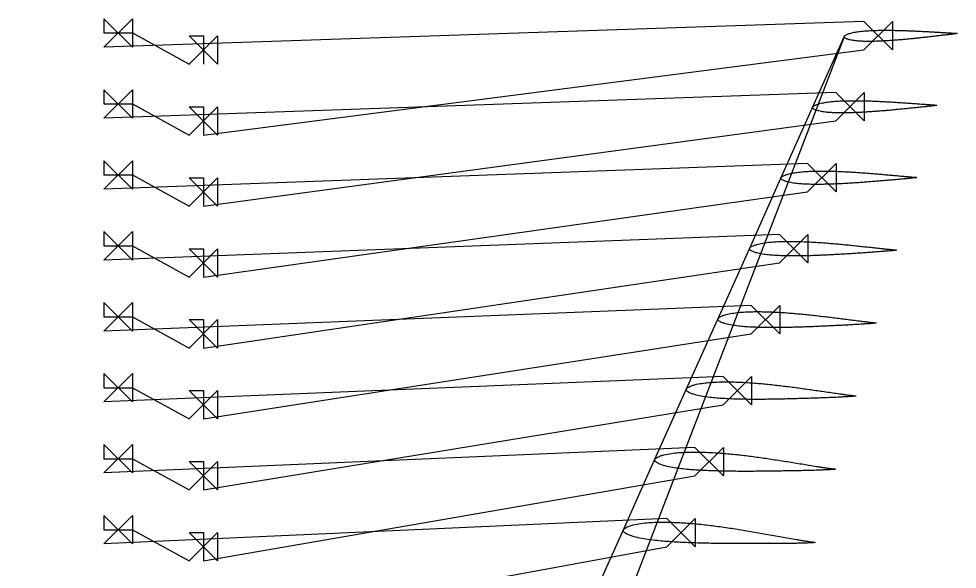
# Model space of a CAD drawing. Header units: inches. Extents: x -97 to 651, y -39 to 1512.
# Drawn here: x -10 to 651, y 1124 to 1512 of the extents above; entities that cross this region are included whole.
import ezdxf

# ---------------------------------------------------------------- set-up
doc = ezdxf.new("R2010")
doc.units = ezdxf.units.IN
doc.header["$MEASUREMENT"] = 0

msp = doc.modelspace()

# ---------------------------------------------------------------- linework, layer by layer
for points in [[(120, 1080), (446.234393, 1140), (466.234393, 1160), (466.234393, 1140), (446.234393, 1160), (50, 1142), (70, 1162), (70, 1142), (50, 1162), (50, 1152), (70, 1152), (110, 1130), (130, 1150), (130, 1130), (110, 1150), (120, 1150), (120, 1130), (466.070671, 1190), (486.070671, 1210), (486.070671, 1190), (466.070671, 1210), (50, 1192), (70, 1212), (70, 1192), (50, 1212), (50, 1202), (70, 1202), (110, 1180), (130, 1200), (130, 1180), (110, 1200), (120, 1200), (120, 1180), (485.906949, 1240), (505.906949, 1260), (505.906949, 1240), (485.906949, 1260), (50, 1242), (70, 1262), (70, 1242), (50, 1262), (50, 1252), (70, 1252), (110, 1230), (130, 1250), (130, 1230), (110, 1250), (120, 1250), (120, 1230), (505.743227, 1290), (525.743227, 1310), (525.743227, 1290), (505.743227, 1310), (50, 1292), (70, 1312), (70, 1292), (50, 1312), (50, 1302), (70, 1302), (110, 1280), (130, 1300), (130, 1280), (110, 1300), (120, 1300), (120, 1280), (525.579505, 1340), (545.579505, 1360), (545.579505, 1340), (525.579505, 1360), (50, 1342), (70, 1362), (70, 1342), (50, 1362), (50, 1352), (70, 1352), (110, 1330), (130, 1350), (130, 1330), (110, 1350), (120, 1350), (120, 1330), (545.415783, 1390), (565.415783, 1410), (565.415783, 1390), (545.415783, 1410), (50, 1392), (70, 1412), (70, 1392), (50, 1412), (50, 1402), (70, 1402), (110, 1380), (130, 1400), (130, 1380), (110, 1400), (120, 1400), (120, 1380), (565.252061, 1440), (585.252061, 1460), (585.252061, 1440), (565.252061, 1460), (50, 1442), (70, 1462), (70, 1442), (50, 1462), (50, 1452), (70, 1452), (110, 1430), (130, 1450), (130, 1430), (110, 1450), (120, 1450), (120, 1430), (585.088339, 1490), (605.088339, 1510), (605.088339, 1490), (585.088339, 1510), (50, 1492), (70, 1512), (70, 1492), (50, 1512), (50, 1502), (70, 1502), (110, 1480), (130, 1500), (130, 1480), (110, 1500), (120, 1500), (120, 1480)], [(393.217792, 1101.953999), (415.445729, 1151.54), (416.198976, 1152.605337), (416.917106, 1153.148949), (417.62879, 1153.596803), (418.334508, 1153.95603), (419.036337, 1154.257466), (419.735806, 1154.523849), (420.432996, 1154.756368), (421.128702, 1154.966854), (421.823758, 1155.167677), (422.517919, 1155.355197), (423.90324, 1155.685651), (425.285309, 1155.967803), (426.664095, 1156.201179), (428.041002, 1156.406634), (429.416, 1156.583732), (430.789156, 1156.733477), (432.160917, 1156.862482), (433.531398, 1156.972475), (434.900559, 1157.062844), (436.268682, 1157.137807), (437.635664, 1157.195818), (439.001579, 1157.237982), (440.366842, 1157.270444), (441.731449, 1157.293173), (443.095354, 1157.305469), (444.458549, 1157.307218), (445.820888, 1157.296244), (447.18259, 1157.275814), (448.543774, 1157.247675), (449.904348, 1157.210496), (451.264393, 1157.165441), (452.623865, 1157.111873), (453.982687, 1157.048657), (455.341275, 1156.981951), (456.699526, 1156.910255), (458.057025, 1156.827372), (459.414054, 1156.737515), (460.770806, 1156.643547), (462.126969, 1156.540816), (463.48265, 1156.430943), (464.838065, 1156.317097), (466.193138, 1156.19818), (467.547798, 1156.073132), (468.90197, 1155.940821), (470.255836, 1155.803972), (471.609435, 1155.663157), (472.962552, 1155.515181), (474.315309, 1155.361858), (475.667816, 1155.204822), (477.019964, 1155.042447), (478.371804, 1154.875507), (479.723425, 1154.705305), (481.074686, 1154.52975), (482.425639, 1154.349622), (483.776336, 1154.165694), (485.126752, 1153.97758), (486.476889, 1153.785334), (487.826817, 1153.589978), (489.17656, 1153.391875), (490.52606, 1153.190172), (491.875316, 1152.984835), (493.224416, 1152.77717), (494.573314, 1152.566525), (495.92205, 1152.353457), (497.270643, 1152.138267), (498.619081, 1151.920773), (499.967408, 1151.701642), (501.315574, 1151.48011), (502.663623, 1151.256842), (504.011557, 1151.031854), (505.359393, 1150.80543), (506.707095, 1150.577005), (508.054718, 1150.347397), (509.402262, 1150.11663), (510.749724, 1149.884639), (512.097109, 1149.651502), (513.444427, 1149.417376), (514.791674, 1149.182188), (516.138828, 1148.945631), (517.485918, 1148.708105), (518.832944, 1148.469633), (520.179907, 1148.230234), (521.526802, 1147.98982), (522.873628, 1147.748384), (524.220392, 1147.506015), (525.567083, 1147.262582), (526.913699, 1147.018019), (528.260345, 1146.773902), (529.606881, 1146.528156), (530.953357, 1146.281524), (532.29986, 1146.03528), (533.646468, 1145.790604), (534.993264, 1145.548718), (536.340323, 1145.310735), (537.687717, 1145.077745), (537.822471, 1145.054653), (538.496232, 1144.939106), (539.169998, 1144.82363), (539.843788, 1144.708507), (540.51762, 1144.594023), (541.191514, 1144.480445), (541.865488, 1144.368063), (542.539573, 1144.257324), (543.213789, 1144.148534), (543.888159, 1144.042025), (544.562716, 1143.93831), (545.237464, 1143.837418), (545.912222, 1143.736687), (546.586977, 1143.635907), (547.261778, 1143.53581), (547.936652, 1143.436785), (548.611623, 1143.339218), (549.286719, 1143.243497), (549.961954, 1143.149852), (550.637293, 1143.057736), (550.629218, 1142.937772), (549.943977, 1142.882775), (549.259051, 1142.832443), (548.574392, 1142.786096), (547.889991, 1142.743565), (547.205845, 1142.70484), (546.521955, 1142.669908), (545.83832, 1142.638759), (545.155124, 1142.614131), (544.472272, 1142.594625), (543.789316, 1142.573566), (543.106298, 1142.55159), (542.423281, 1142.529622), (541.740278, 1142.507869), (541.057301, 1142.486506), (540.374372, 1142.465854), (539.691502, 1142.446074), (539.0087, 1142.427305), (538.325977, 1142.409705), (537.643342, 1142.393429), (537.506827, 1142.390346), (536.14181, 1142.361525), (534.776907, 1142.33441), (533.412127, 1142.309109), (532.047488, 1142.28591), (530.683017, 1142.265208), (529.318738, 1142.247358), (527.954681, 1142.232808), (526.590897, 1142.2223), (525.227432, 1142.21654), (523.863978, 1142.210953), (522.500521, 1142.205315), (521.13709, 1142.200056), (519.773699, 1142.195406), (518.410343, 1142.191253), (517.046999, 1142.187297), (515.683665, 1142.183493), (514.320349, 1142.179936), (512.957078, 1142.17707), (511.593836, 1142.174624), (510.230613, 1142.172461), (508.867414, 1142.170653), (507.504248, 1142.169331), (506.141106, 1142.168375), (504.777983, 1142.167696), (503.414938, 1142.168173), (502.051929, 1142.169189), (500.688964, 1142.170871), (499.326051, 1142.173313), (497.963233, 1142.177158), (496.60044, 1142.181391), (495.23772, 1142.18669), (493.875066, 1142.192994), (492.512475, 1142.200213), (491.14997, 1142.208721), (489.787533, 1142.218226), (488.42522, 1142.229594), (487.063003, 1142.242366), (485.700857, 1142.256209), (484.338788, 1142.271186), (482.976823, 1142.287712), (481.614993, 1142.306249), (480.25328, 1142.326525), (478.891693, 1142.348662), (477.530292, 1142.373559), (476.168983, 1142.39984), (474.807791, 1142.427852), (473.44674, 1142.457953), (472.085831, 1142.490172), (470.725083, 1142.524782), (469.364518, 1142.562103), (468.004106, 1142.601696), (466.643853, 1142.643654), (465.283806, 1142.688684), (463.923943, 1142.736435), (462.564308, 1142.78757), (461.204867, 1142.841606), (459.845645, 1142.898874), (458.486653, 1142.959572), (457.12779, 1143.022191), (455.76926, 1143.089745), (454.411216, 1143.164526), (453.053347, 1143.241899), (451.695537, 1143.320156), (450.338141, 1143.404563), (448.981173, 1143.495326), (447.624565, 1143.591441), (446.268365, 1143.693616), (444.912536, 1143.801297), (443.557128, 1143.915241), (442.20239, 1144.039142), (440.848222, 1144.171502), (439.494537, 1144.31103), (438.141346, 1144.457915), (436.788572, 1144.610985), (435.43665, 1144.776712), (434.085765, 1144.957854), (432.735681, 1145.150886), (431.386634, 1145.359333), (430.038697, 1145.584271), (428.691847, 1145.825352), (427.346521, 1146.089067), (426.002873, 1146.377725), (424.660951, 1146.692017), (423.322082, 1147.051673), (421.985888, 1147.451072), (421.318619, 1147.663072), (420.65214, 1147.886805), (419.986756, 1148.126798), (419.323323, 1148.395792), (418.661893, 1148.694535), (418.002535, 1149.024061), (417.345823, 1149.392904), (416.693399, 1149.825446), (416.048069, 1150.363375), (415.445729, 1151.54), (415.445729, 1151.54), (437.674882, 1201.124686), (438.370896, 1202.133103), (439.039769, 1202.64444), (439.703656, 1203.064473), (440.36312, 1203.403483), (441.01972, 1203.690051), (441.674549, 1203.944183), (442.327651, 1204.166671), (442.979585, 1204.36779), (443.631001, 1204.559408), (444.281744, 1204.738699), (445.581028, 1205.056972), (446.877873, 1205.330551), (448.172206, 1205.558151), (449.465124, 1205.759817), (450.756591, 1205.93491), (452.046665, 1206.084489), (453.335689, 1206.214855), (454.623754, 1206.327642), (455.910818, 1206.422101), (457.197104, 1206.502307), (458.482522, 1206.566607), (459.767132, 1206.616128), (461.051264, 1206.65688), (462.33491, 1206.688744), (463.618035, 1206.711063), (464.900626, 1206.723597), (466.18257, 1206.724268), (467.464042, 1206.716307), (468.745129, 1206.701302), (470.025765, 1206.678034), (471.306008, 1206.647562), (472.58582, 1206.609206), (473.865151, 1206.562036), (475.144323, 1206.511942), (476.423253, 1206.457426), (477.701623, 1206.392666), (478.979643, 1206.32148), (480.257466, 1206.246696), (481.534871, 1206.164249), (482.81193, 1206.075469), (484.088787, 1205.982989), (485.36539, 1205.885844), (486.641698, 1205.783307), (487.917658, 1205.674396), (489.193395, 1205.561413), (490.468936, 1205.444819), (491.744135, 1205.321972), (493.019075, 1205.194381), (494.29383, 1205.063403), (495.568329, 1204.927735), (496.842609, 1204.788066), (498.116732, 1204.645512), (499.390593, 1204.498153), (500.664234, 1204.346765), (501.937689, 1204.191976), (503.210938, 1204.033424), (504.483989, 1203.871238), (505.756891, 1203.706315), (507.02966, 1203.538957), (508.302255, 1203.36842), (509.57467, 1203.194593), (510.846972, 1203.018678), (512.119128, 1202.840101), (513.391167, 1202.659376), (514.6631, 1202.476726), (515.93492, 1202.291997), (517.206663, 1202.105845), (518.478284, 1201.917468), (519.749819, 1201.72752), (521.02127, 1201.53603), (522.29265, 1201.343235), (523.563928, 1201.148568), (524.835148, 1200.952848), (526.106311, 1200.756081), (527.377413, 1200.558197), (528.648458, 1200.359285), (529.919455, 1200.159477), (531.190399, 1199.958693), (532.461273, 1199.75664), (533.732099, 1199.553705), (535.002879, 1199.349917), (536.273613, 1199.145293), (537.544295, 1198.939716), (538.814924, 1198.733174), (540.085506, 1198.525762), (541.356034, 1198.317379), (542.626508, 1198.107989), (543.896991, 1197.898761), (545.167394, 1197.688079), (546.437754, 1197.476605), (547.708127, 1197.265382), (548.978566, 1197.055361), (550.249126, 1196.847535), (551.519853, 1196.64279), (552.790796, 1196.442005), (552.9179, 1196.422096), (553.553414, 1196.322483), (554.188932, 1196.22293), (554.824465, 1196.123663), (555.460026, 1196.024909), (556.095627, 1195.926882), (556.731281, 1195.829814), (557.367007, 1195.734093), (558.002821, 1195.639968), (558.638738, 1195.547714), (559.274781, 1195.457784), (559.910952, 1195.370211), (560.547128, 1195.282712), (561.183297, 1195.195088), (561.819495, 1195.107987), (562.455737, 1195.021717), (563.092043, 1194.936588), (563.728427, 1194.852909), (564.3649, 1194.77086), (565.001439, 1194.689999), (564.995168, 1194.575149), (564.350954, 1194.515446), (563.706985, 1194.460212), (563.063229, 1194.408867), (562.419675, 1194.361246), (561.776323, 1194.317308), (561.133169, 1194.277015), (560.490213, 1194.240328), (559.847599, 1194.209909), (559.205252, 1194.184381), (558.562821, 1194.157324), (557.920341, 1194.129363), (557.27786, 1194.101379), (556.635387, 1194.073546), (555.99293, 1194.046008), (555.350505, 1194.01905), (554.708118, 1193.992801), (554.065776, 1193.967371), (553.423486, 1193.942883), (552.781254, 1193.919462), (552.652815, 1193.914917), (551.368514, 1193.871058), (550.084292, 1193.828648), (548.800153, 1193.787772), (547.51611, 1193.748652), (546.232181, 1193.711611), (544.948381, 1193.676934), (543.664731, 1193.644999), (542.381267, 1193.616466), (541.098022, 1193.591965), (539.814791, 1193.567696), (538.531563, 1193.5435), (537.248358, 1193.519726), (535.965188, 1193.496584), (534.682047, 1193.473976), (533.39892, 1193.451615), (532.115804, 1193.429466), (530.832704, 1193.407616), (529.549644, 1193.386488), (528.266609, 1193.365818), (526.983591, 1193.345472), (525.700595, 1193.325518), (524.417627, 1193.306084), (523.134682, 1193.287057), (521.851754, 1193.26835), (520.568891, 1193.250836), (519.28606, 1193.233901), (518.003266, 1193.217656), (516.720515, 1193.202196), (515.437842, 1193.188153), (514.155191, 1193.174526), (512.8726, 1193.161979), (511.590064, 1193.150454), (510.307579, 1193.139861), (509.025165, 1193.130564), (507.742806, 1193.12228), (506.460548, 1193.115857), (505.178368, 1193.110838), (503.896246, 1193.106903), (502.614187, 1193.10411), (501.332213, 1193.102864), (500.050348, 1193.103627), (498.768578, 1193.106125), (497.486908, 1193.110463), (496.205386, 1193.117514), (494.923939, 1193.125933), (493.642586, 1193.136064), (492.361345, 1193.148262), (491.080219, 1193.162559), (489.799222, 1193.179213), (488.51837, 1193.198529), (487.237641, 1193.220087), (485.957038, 1193.243963), (484.676598, 1193.270829), (483.396303, 1193.300335), (482.116187, 1193.333143), (480.836227, 1193.368786), (479.55644, 1193.407605), (478.276836, 1193.449781), (476.997332, 1193.493788), (475.718089, 1193.542574), (474.439231, 1193.598406), (473.160509, 1193.656726), (471.881832, 1193.715867), (470.603481, 1193.780994), (469.325466, 1193.852267), (468.047733, 1193.928704), (466.77032, 1194.010999), (465.493194, 1194.09856), (464.216399, 1194.192175), (462.94013, 1194.295419), (461.664303, 1194.406762), (460.388853, 1194.525016), (459.113783, 1194.650237), (457.839038, 1194.78139), (456.564959, 1194.924746), (455.29168, 1195.082766), (454.019025, 1195.252201), (452.747185, 1195.436567), (451.476193, 1195.636475), (450.206048, 1195.851886), (448.937088, 1196.089001), (447.669429, 1196.349931), (446.403085, 1196.634951), (445.1391, 1196.963193), (443.877179, 1197.32922), (443.246879, 1197.524321), (442.617182, 1197.730481), (441.988295, 1197.951468), (441.360881, 1198.19945), (440.735015, 1198.475754), (440.11073, 1198.781045), (439.488495, 1199.123865), (438.869585, 1199.527582), (438.256085, 1200.030376), (437.674882, 1201.124686), (437.674882, 1201.124686), (459.906093, 1250.716237), (460.545567, 1251.66746), (461.165719, 1252.147052), (461.782319, 1252.539952), (462.3959, 1252.859145), (463.007541, 1253.13101), (463.617958, 1253.372992), (464.227169, 1253.585527), (464.835535, 1253.777435), (465.44352, 1253.960056), (466.051039, 1254.131304), (467.264593, 1254.437567), (468.47646, 1254.702654), (469.686559, 1254.924575), (470.895675, 1255.122507), (472.103774, 1255.295641), (473.310903, 1255.445074), (474.517306, 1255.576784), (475.723046, 1255.692312), (476.928087, 1255.790793), (478.132591, 1255.876144), (479.336485, 1255.946632), (480.539817, 1256.003394), (481.742827, 1256.052274), (482.945505, 1256.09308), (484.147827, 1256.125196), (485.34978, 1256.148272), (486.55128, 1256.160333), (487.75246, 1256.164554), (488.953377, 1256.162372), (490.153987, 1256.152672), (491.354327, 1256.136417), (492.55437, 1256.11289), (493.754085, 1256.081354), (494.953701, 1256.047415), (496.153158, 1256.009587), (497.352232, 1255.962423), (498.551065, 1255.909368), (499.74977, 1255.853192), (500.948204, 1255.790383), (502.146409, 1255.722002), (503.344474, 1255.65019), (504.542363, 1255.574107), (505.74006, 1255.493324), (506.93753, 1255.407), (508.134851, 1255.317045), (509.332039, 1255.223821), (510.529005, 1255.12519), (511.725799, 1255.022384), (512.922468, 1254.916506), (514.11897, 1254.806543), (515.315329, 1254.693108), (516.511585, 1254.577145), (517.707665, 1254.456893), (518.903601, 1254.333124), (520.099413, 1254.206333), (521.295087, 1254.076178), (522.490632, 1253.942858), (523.686079, 1253.80715), (524.881438, 1253.669301), (526.076683, 1253.528668), (527.271807, 1253.385072), (528.466854, 1253.239617), (529.661805, 1253.091802), (530.856678, 1252.942097), (532.05148, 1252.790655), (533.246206, 1252.637347), (534.440882, 1252.482815), (535.635473, 1252.326232), (536.830007, 1252.168235), (538.024484, 1252.008864), (539.218913, 1251.848316), (540.413271, 1251.68602), (541.60759, 1251.522795), (542.801871, 1251.358631), (543.996111, 1251.193454), (545.190313, 1251.027357), (546.384481, 1250.860455), (547.578614, 1250.69266), (548.772698, 1250.523693), (549.966749, 1250.353928), (551.16077, 1250.183399), (552.354759, 1250.012119), (553.548712, 1249.839949), (554.742628, 1249.666871), (555.93651, 1249.492986), (557.130357, 1249.318218), (558.324167, 1249.14256), (559.517973, 1248.966813), (560.711727, 1248.789775), (561.905452, 1248.612035), (563.099182, 1248.434423), (564.292948, 1248.257682), (565.486781, 1248.082593), (566.68071, 1247.909834), (567.874762, 1247.740096), (567.994173, 1247.723256), (568.591225, 1247.639012), (569.188279, 1247.554817), (569.785342, 1247.470846), (570.382422, 1247.387275), (570.979524, 1247.304266), (571.576657, 1247.221999), (572.173834, 1247.140808), (572.771063, 1247.060889), (573.368353, 1246.982466), (573.965721, 1246.905933), (574.563168, 1246.831328), (575.160615, 1246.756722), (575.758054, 1246.681923), (576.355508, 1246.6075), (576.952987, 1246.533692), (577.550502, 1246.460735), (578.148061, 1246.388866), (578.74567, 1246.318224), (579.343315, 1246.248458), (579.33883, 1246.138976), (578.735705, 1246.075003), (578.132756, 1246.015293), (577.529961, 1245.959359), (576.927314, 1245.907038), (576.324812, 1245.858266), (575.722454, 1245.812981), (575.120235, 1245.771118), (574.518263, 1245.735255), (573.916481, 1245.704043), (573.314637, 1245.671332), (572.712757, 1245.637737), (572.110876, 1245.604092), (571.508998, 1245.570539), (570.907128, 1245.537195), (570.305278, 1245.504312), (569.70345, 1245.471989), (569.101649, 1245.440307), (568.499878, 1245.409361), (567.898141, 1245.379247), (567.777798, 1245.373333), (566.574418, 1245.315406), (565.371087, 1245.258688), (564.167809, 1245.203247), (562.96459, 1245.149242), (561.76144, 1245.096932), (560.558369, 1245.046538), (559.355389, 1244.998371), (558.152524, 1244.953018), (556.949797, 1244.911031), (555.747082, 1244.86933), (554.544375, 1244.827808), (553.341685, 1244.786744), (552.139023, 1244.746328), (550.936384, 1244.706475), (549.733756, 1244.666911), (548.531139, 1244.627611), (547.328536, 1244.588653), (546.125964, 1244.550439), (544.923412, 1244.512713), (543.720874, 1244.475346), (542.518354, 1244.4384), (541.315856, 1244.402), (540.113376, 1244.36604), (538.910911, 1244.330437), (537.708495, 1244.296049), (536.506105, 1244.262272), (535.303743, 1244.229202), (534.101414, 1244.196931), (532.899144, 1244.166082), (531.696891, 1244.135668), (530.494683, 1244.106339), (529.292517, 1244.078041), (528.090389, 1244.050682), (526.888315, 1244.024615), (525.686282, 1243.999568), (524.484325, 1243.976366), (523.282425, 1243.95456), (522.080569, 1243.933839), (520.87876, 1243.91426), (519.677014, 1243.896214), (518.47535, 1243.880161), (517.273756, 1243.865826), (516.072236, 1243.853299), (514.870825, 1243.843424), (513.669469, 1243.834892), (512.468181, 1243.828042), (511.266977, 1243.823226), (510.065858, 1243.820476), (508.864833, 1243.820035), (507.663915, 1243.822193), (506.463087, 1243.82655), (505.262351, 1243.833168), (504.061734, 1243.84268), (502.861222, 1243.854741), (501.660841, 1243.870008), (500.460572, 1243.888029), (499.260431, 1243.909154), (498.060424, 1243.933547), (496.860488, 1243.959677), (495.66074, 1243.990413), (494.461273, 1244.027985), (493.261903, 1244.067932), (492.062564, 1244.108639), (490.863462, 1244.155145), (489.664603, 1244.207563), (488.465947, 1244.264943), (487.267522, 1244.327959), (486.069303, 1244.395988), (484.871322, 1244.469843), (483.673721, 1244.552966), (482.476436, 1244.643811), (481.279423, 1244.741286), (480.082679, 1244.845335), (478.886167, 1244.955047), (477.690135, 1245.076471), (476.494672, 1245.211788), (475.299657, 1245.358015), (474.10523, 1245.518634), (472.911402, 1245.693843), (471.718181, 1245.883874), (470.525808, 1246.094627), (469.334364, 1246.328024), (468.143843, 1246.583966), (466.955002, 1246.880921), (465.767627, 1247.21365), (465.174424, 1247.391823), (464.581645, 1247.58038), (463.989418, 1247.782387), (463.398216, 1248.009419), (462.808114, 1248.263301), (462.219126, 1248.544369), (461.631599, 1248.861108), (461.046448, 1249.235819), (460.465097, 1249.703299), (459.906093, 1250.716237), (459.906093, 1250.716237), (482.140039, 1300.325793), (482.723956, 1301.219349), (483.296051, 1301.667538), (483.865971, 1302.033805), (484.434121, 1302.333395), (485.001144, 1302.590534), (485.56744, 1302.820279), (486.133012, 1303.022748), (486.698058, 1303.205416), (487.262865, 1303.379062), (487.827394, 1303.542265), (488.955594, 1303.836316), (490.082793, 1304.092619), (491.20892, 1304.308584), (492.334461, 1304.502466), (493.459391, 1304.673312), (494.583739, 1304.822247), (495.707655, 1304.954912), (496.831178, 1305.072756), (497.954282, 1305.174818), (499.077066, 1305.264844), (500.199484, 1305.341046), (501.321564, 1305.40456), (502.443458, 1305.461037), (503.565158, 1305.510219), (504.686649, 1305.551533), (505.80792, 1305.584537), (506.92892, 1305.607362), (508.049733, 1305.623106), (509.170391, 1305.633061), (510.29087, 1305.636217), (511.411191, 1305.633439), (512.531334, 1305.623988), (513.651286, 1305.607299), (514.771186, 1305.588684), (515.890997, 1305.566681), (517.010582, 1305.536217), (518.130026, 1305.500377), (519.249398, 1305.461862), (520.368619, 1305.417671), (521.487712, 1305.368623), (522.60672, 1305.316408), (523.725625, 1305.260303), (524.844423, 1305.200143), (525.963094, 1305.13522), (527.08168, 1305.067081), (528.200188, 1304.996002), (529.318573, 1304.920302), (530.436861, 1304.84096), (531.555076, 1304.758847), (532.673197, 1304.673215), (533.79124, 1304.584604), (534.909224, 1304.493796), (536.027107, 1304.399191), (537.144909, 1304.301544), (538.262641, 1304.201234), (539.380294, 1304.097939), (540.497874, 1303.991915), (541.615399, 1303.883829), (542.732875, 1303.773877), (543.850287, 1303.661511), (544.967628, 1303.546494), (546.084926, 1303.429834), (547.202168, 1303.311097), (548.319367, 1303.190712), (549.436525, 1303.068771), (550.553638, 1302.945166), (551.670724, 1302.820523), (552.78776, 1302.693996), (553.904762, 1302.566205), (555.021732, 1302.437199), (556.138674, 1302.307138), (557.255573, 1302.175453), (558.37245, 1302.042956), (559.489306, 1301.90962), (560.606136, 1301.775371), (561.722946, 1301.640306), (562.839736, 1301.504522), (563.956504, 1301.367925), (565.073244, 1301.230251), (566.189965, 1301.09186), (567.306668, 1300.952789), (568.423353, 1300.813047), (569.540016, 1300.672478), (570.656657, 1300.53106), (571.773277, 1300.388894), (572.889877, 1300.245932), (574.006456, 1300.102189), (575.123026, 1299.958137), (576.239567, 1299.812951), (577.356091, 1299.667145), (578.472615, 1299.521358), (579.589155, 1299.376145), (580.705726, 1299.232095), (581.82234, 1299.089699), (582.939013, 1298.949472), (583.050683, 1298.935553), (583.609032, 1298.865925), (584.167381, 1298.796335), (584.725736, 1298.726914), (585.284098, 1298.65779), (585.842472, 1298.589079), (586.400859, 1298.520915), (586.959269, 1298.453579), (587.517705, 1298.387222), (588.076171, 1298.322018), (588.634678, 1298.258309), (589.193224, 1298.196136), (589.751769, 1298.133895), (590.310308, 1298.071404), (590.868853, 1298.009158), (591.427409, 1297.94733), (591.985981, 1297.886093), (592.544573, 1297.82562), (593.103187, 1297.766009), (593.661818, 1297.706992), (593.659061, 1297.603134), (593.097069, 1297.535516), (592.535184, 1297.471944), (591.973396, 1297.412017), (591.4117, 1297.355576), (590.850095, 1297.302537), (590.288578, 1297.252817), (589.727147, 1297.206329), (589.165867, 1297.165555), (588.604704, 1297.129182), (588.043503, 1297.091351), (587.482279, 1297.05266), (586.921052, 1297.013895), (586.359827, 1296.975171), (585.798605, 1296.936579), (585.237393, 1296.898337), (584.676192, 1296.860522), (584.115004, 1296.823187), (583.55383, 1296.786402), (582.992672, 1296.750235), (582.880443, 1296.743082), (581.758173, 1296.672431), (580.635929, 1296.602771), (579.513713, 1296.534151), (578.391528, 1296.466674), (577.269378, 1296.400542), (576.147268, 1296.335917), (575.025204, 1296.27305), (573.903201, 1296.212456), (572.781271, 1296.154619), (571.65935, 1296.097111), (570.537436, 1296.039875), (569.415535, 1295.983124), (568.293652, 1295.927029), (567.171784, 1295.871517), (566.049924, 1295.816329), (564.928073, 1295.761449), (563.806231, 1295.706945), (562.68441, 1295.653198), (561.562602, 1295.599962), (560.440805, 1295.547112), (559.319019, 1295.494705), (558.197248, 1295.442863), (557.07549, 1295.391486), (555.953742, 1295.340494), (554.832026, 1295.290727), (553.710328, 1295.241593), (552.588648, 1295.193176), (551.466989, 1295.145564), (550.345368, 1295.099364), (549.223759, 1295.053615), (548.102179, 1295.008945), (546.980626, 1294.965304), (545.859098, 1294.922601), (544.737604, 1294.881178), (543.616137, 1294.840769), (542.494718, 1294.802177), (541.373335, 1294.764963), (540.251981, 1294.728825), (539.130658, 1294.693818), (538.009374, 1294.660322), (536.888142, 1294.628784), (535.766955, 1294.598939), (534.645815, 1294.570857), (533.524744, 1294.545349), (532.403707, 1294.521153), (531.282714, 1294.4986), (530.161773, 1294.478032), (529.040886, 1294.459485), (527.920059, 1294.443186), (526.799299, 1294.429409), (525.678595, 1294.417774), (524.55795, 1294.408329), (523.437379, 1294.401673), (522.316873, 1294.397463), (521.196449, 1294.396348), (520.076095, 1294.397894), (518.955822, 1294.402455), (517.835632, 1294.410177), (516.715486, 1294.41954), (515.595457, 1294.433319), (514.475603, 1294.453691), (513.35581, 1294.476321), (512.236034, 1294.499649), (511.116407, 1294.528564), (509.996931, 1294.563137), (508.87758, 1294.602453), (507.758372, 1294.647162), (506.63929, 1294.696623), (505.520357, 1294.751658), (504.401659, 1294.815569), (503.283155, 1294.886805), (502.16482, 1294.964371), (501.046648, 1295.04811), (499.928619, 1295.137229), (498.810887, 1295.23753), (497.693503, 1295.350932), (496.576394, 1295.474712), (495.459652, 1295.612289), (494.343271, 1295.763499), (493.227265, 1295.928811), (492.111781, 1296.113809), (490.996866, 1296.320235), (489.882509, 1296.547664), (488.76918, 1296.813822), (487.656745, 1297.113694), (487.100833, 1297.275095), (486.545177, 1297.4462), (485.989844, 1297.629437), (485.435124, 1297.83576), (484.881076, 1298.06742), (484.327702, 1298.324459), (483.775224, 1298.61524), (483.224203, 1298.960944), (482.675478, 1299.39311), (482.140039, 1300.325793), (482.140039, 1300.325793), (504.377035, 1349.964627), (504.906675, 1350.799855), (505.431504, 1351.216799), (505.955448, 1351.55675), (506.478703, 1351.836766), (507.001523, 1352.078971), (507.524055, 1352.296206), (508.046299, 1352.488311), (508.568326, 1352.661522), (509.090252, 1352.826029), (509.612068, 1352.981001), (510.655372, 1353.262265), (511.69828, 1353.509118), (512.740756, 1353.718475), (513.783, 1353.907618), (514.824999, 1354.075475), (515.866767, 1354.223183), (516.908364, 1354.356041), (517.949805, 1354.475401), (518.991079, 1354.580228), (520.032228, 1354.674086), (521.073229, 1354.755153), (522.114096, 1354.824555), (523.154891, 1354.887721), (524.195611, 1354.944338), (525.236249, 1354.993878), (526.2768, 1355.035819), (527.317244, 1355.068405), (528.357614, 1355.094637), (529.397925, 1355.115669), (530.438165, 1355.13059), (531.478344, 1355.140174), (532.518453, 1355.143668), (533.558487, 1355.140665), (534.598505, 1355.136167), (535.638488, 1355.128747), (536.678384, 1355.113706), (537.718223, 1355.09379), (538.758037, 1355.071611), (539.797796, 1355.044642), (540.837506, 1355.013481), (541.877183, 1354.979413), (542.91682, 1354.941823), (543.956416, 1354.900779), (544.995967, 1354.855689), (546.035484, 1354.807777), (547.074972, 1354.757236), (548.114415, 1354.702803), (549.153821, 1354.645226), (550.193199, 1354.585164), (551.232543, 1354.522108), (552.271857, 1354.456529), (553.31115, 1354.389063), (554.350405, 1354.318262), (555.38963, 1354.244862), (556.428827, 1354.169134), (557.467995, 1354.090779), (558.507136, 1354.0101), (559.546257, 1353.927661), (560.585359, 1353.843613), (561.624437, 1353.757496), (562.663489, 1353.669024), (563.702523, 1353.579111), (564.741537, 1353.487388), (565.780535, 1353.394243), (566.819516, 1353.299712), (567.858481, 1353.20371), (568.897436, 1353.10684), (569.936371, 1353.008251), (570.975293, 1352.908539), (572.014203, 1352.807763), (573.053102, 1352.706046), (574.091983, 1352.602829), (575.130857, 1352.498908), (576.169722, 1352.394246), (577.208578, 1352.288765), (578.247425, 1352.182566), (579.286265, 1352.07573), (580.325097, 1351.968157), (581.363917, 1351.859601), (582.40273, 1351.750404), (583.441536, 1351.640606), (584.480335, 1351.530216), (585.519126, 1351.419059), (586.557907, 1351.307112), (587.596681, 1351.194478), (588.635446, 1351.081129), (589.674203, 1350.967102), (590.712955, 1350.852578), (591.751695, 1350.737066), (592.790429, 1350.621012), (593.829163, 1350.504884), (594.867899, 1350.389064), (595.906645, 1350.273972), (596.945402, 1350.159932), (597.984175, 1350.047303), (598.088054, 1350.036116), (598.607444, 1349.98016), (599.126836, 1349.924234), (599.646228, 1349.868426), (600.165623, 1349.812823), (600.685021, 1349.7575), (601.204424, 1349.702549), (601.723833, 1349.648205), (602.243251, 1349.594573), (602.762678, 1349.541787), (603.282118, 1349.49014), (603.801572, 1349.439673), (604.321025, 1349.389081), (604.840474, 1349.338192), (605.359925, 1349.287432), (605.879378, 1349.236916), (606.398836, 1349.186759), (606.918299, 1349.137076), (607.437768, 1349.087931), (607.957241, 1349.039131), (607.956114, 1348.941154), (607.43527, 1348.870706), (606.914469, 1348.804075), (606.393709, 1348.740941), (605.872987, 1348.681149), (605.352302, 1348.624599), (604.831653, 1348.571189), (604.311039, 1348.520816), (603.790488, 1348.475854), (603.269984, 1348.435033), (602.749464, 1348.392804), (602.228935, 1348.349743), (601.708404, 1348.30659), (601.187873, 1348.263433), (600.667343, 1348.220337), (600.146816, 1348.177496), (599.626292, 1348.13496), (599.105773, 1348.09276), (598.585257, 1348.050942), (598.064747, 1348.009551), (597.960646, 1348.001328), (596.919638, 1347.919679), (595.878639, 1347.83882), (594.83765, 1347.758787), (593.796671, 1347.679632), (592.755704, 1347.601505), (591.714749, 1347.524515), (590.673811, 1347.44886), (589.632892, 1347.374987), (588.591999, 1347.303315), (587.55111, 1347.232007), (586.510225, 1347.161049), (585.469346, 1347.090595), (584.428475, 1347.020797), (583.38761, 1346.951594), (582.34675, 1346.882743), (581.305893, 1346.814234), (580.265041, 1346.746128), (579.224198, 1346.678782), (578.183361, 1346.611962), (577.142528, 1346.545548), (576.101701, 1346.479591), (575.06088, 1346.414212), (574.020065, 1346.349312), (572.979254, 1346.28482), (571.938458, 1346.22155), (570.897669, 1346.158926), (569.856888, 1346.09702), (568.816117, 1346.035916), (567.775361, 1345.976203), (566.734611, 1345.916949), (565.693873, 1345.858759), (564.653147, 1345.801587), (563.612431, 1345.745343), (562.57173, 1345.690353), (561.53104, 1345.636367), (560.490371, 1345.584154), (559.449717, 1345.533289), (558.409076, 1345.483482), (557.368447, 1345.434787), (556.327835, 1345.387567), (555.287245, 1345.34226), (554.246674, 1345.298603), (553.206123, 1345.256655), (552.165601, 1345.21719), (551.125093, 1345.178996), (550.084603, 1345.142394), (549.044135, 1345.107718), (548.00369, 1345.075003), (546.96327, 1345.044461), (545.922878, 1345.01635), (544.88251, 1344.990312), (543.842166, 1344.966382), (542.801853, 1344.94512), (541.761566, 1344.926194), (540.721314, 1344.910234), (539.681091, 1344.896831), (538.640902, 1344.886334), (537.600747, 1344.878876), (536.56061, 1344.872961), (535.520522, 1344.871253), (534.480506, 1344.875865), (533.440515, 1344.88261), (532.400531, 1344.889995), (531.360609, 1344.902727), (530.320748, 1344.920843), (529.28094, 1344.943465), (528.24119, 1344.971219), (527.201492, 1345.00345), (526.161855, 1345.040986), (525.122315, 1345.086969), (524.082854, 1345.139864), (523.043463, 1345.198766), (522.004138, 1345.263435), (520.964871, 1345.333185), (519.925727, 1345.413552), (518.886724, 1345.506206), (517.847833, 1345.608673), (516.809094, 1345.724291), (515.770501, 1345.852579), (514.732061, 1345.994207), (513.693835, 1346.154435), (512.655841, 1346.334827), (511.61807, 1346.534682), (510.580718, 1346.770912), (509.54373, 1347.038742), (509.025363, 1347.183715), (508.507099, 1347.337707), (507.988961, 1347.50257), (507.471066, 1347.688616), (506.953445, 1347.89844), (506.436094, 1348.131832), (505.919109, 1348.396966), (505.402719, 1348.713848), (504.887251, 1349.110886), (504.377035, 1349.964627), (504.377035, 1349.964627), (526.616987, 1399.641961), (527.093879, 1400.418065), (527.572337, 1400.803782), (528.051082, 1401.117591), (528.530043, 1401.377917), (529.009137, 1401.604833), (529.488321, 1401.809137), (529.967598, 1401.990431), (530.446947, 1402.15382), (530.92633, 1402.308875), (531.405746, 1402.45528), (532.364681, 1402.722882), (533.323741, 1402.959321), (534.28294, 1403.161119), (535.242212, 1403.344529), (536.201563, 1403.508394), (537.160988, 1403.653846), (538.120466, 1403.78583), (539.079994, 1403.905602), (540.039574, 1404.012074), (540.999195, 1404.108614), (541.958863, 1404.193393), (542.918574, 1404.267515), (543.878306, 1404.336155), (544.838062, 1404.398962), (545.797843, 1404.455447), (546.757652, 1404.505029), (547.717495, 1404.546065), (548.677361, 1404.581443), (549.637246, 1404.612184), (550.597152, 1404.637471), (551.557077, 1404.657995), (552.517025, 1404.672996), (553.476996, 1404.682206), (554.436971, 1404.690308), (555.396956, 1404.695922), (556.356969, 1404.694721), (557.316999, 1404.689127), (558.277037, 1404.681649), (559.23709, 1404.670194), (560.197158, 1404.655165), (561.157237, 1404.637484), (562.117328, 1404.616636), (563.077431, 1404.592886), (564.037548, 1404.565753), (564.997674, 1404.536166), (565.95781, 1404.504247), (566.917958, 1404.469102), (567.878118, 1404.431276), (568.838286, 1404.391239), (569.798464, 1404.348692), (570.758651, 1404.304041), (571.718844, 1404.257789), (572.679049, 1404.208636), (573.639262, 1404.157292), (574.599484, 1404.103935), (575.559715, 1404.048286), (576.519953, 1403.990686), (577.480198, 1403.931606), (578.440448, 1403.871156), (579.400705, 1403.808953), (580.360971, 1403.744676), (581.321241, 1403.679149), (582.281518, 1403.61206), (583.241799, 1403.543759), (584.202086, 1403.474233), (585.162377, 1403.403418), (586.122672, 1403.33189), (587.082972, 1403.258804), (588.043277, 1403.184729), (589.003586, 1403.10973), (589.963897, 1403.0339), (590.924215, 1402.956693), (591.884534, 1402.878882), (592.844856, 1402.800421), (593.805182, 1402.721232), (594.765509, 1402.641417), (595.725839, 1402.561042), (596.686172, 1402.480004), (597.646508, 1402.398074), (598.606847, 1402.315576), (599.567187, 1402.232552), (600.52753, 1402.149008), (601.487875, 1402.064759), (602.448224, 1401.979779), (603.408575, 1401.894172), (604.368928, 1401.807927), (605.329284, 1401.7211), (606.289642, 1401.633621), (607.250004, 1401.545289), (608.210368, 1401.456489), (609.170732, 1401.367535), (610.131096, 1401.278659), (611.091459, 1401.190131), (612.051819, 1401.102125), (613.012177, 1401.014864), (613.108213, 1401.006189), (613.58839, 1400.962804), (614.068568, 1400.919442), (614.548745, 1400.876153), (615.028922, 1400.832989), (615.509099, 1400.789986), (615.989274, 1400.747202), (616.469448, 1400.704826), (616.94962, 1400.662929), (617.429789, 1400.621605), (617.909955, 1400.581099), (618.390118, 1400.541456), (618.870282, 1400.501641), (619.350446, 1400.461492), (619.830611, 1400.421371), (620.310776, 1400.381342), (620.790939, 1400.341469), (621.271102, 1400.301817), (621.751264, 1400.262417), (622.231425, 1400.223146), (622.231793, 1400.131307), (621.752079, 1400.058996), (621.272351, 1399.990265), (620.792609, 1399.924863), (620.312855, 1399.862644), (619.833088, 1399.803492), (619.35331, 1399.747292), (618.87352, 1399.693928), (618.39371, 1399.645654), (617.913884, 1399.601254), (617.434063, 1399.555502), (616.954246, 1399.508953), (616.474429, 1399.462295), (615.994613, 1399.415596), (615.514796, 1399.368899), (615.034979, 1399.322369), (614.555161, 1399.276037), (614.075342, 1399.229914), (613.595522, 1399.184025), (613.115701, 1399.138395), (613.019736, 1399.129303), (612.060092, 1399.03869), (611.100445, 1398.948686), (610.140796, 1398.859315), (609.181144, 1398.770586), (608.221489, 1398.6826), (607.261831, 1398.595423), (606.302169, 1398.509202), (605.342501, 1398.424322), (604.382827, 1398.341144), (603.423151, 1398.258354), (602.463474, 1398.175977), (601.503794, 1398.094114), (600.544112, 1398.012901), (599.584427, 1397.932286), (598.624741, 1397.852044), (597.665054, 1397.772168), (596.705365, 1397.692713), (595.745673, 1397.614014), (594.785978, 1397.535848), (593.826282, 1397.4581), (592.866584, 1397.380816), (591.906884, 1397.304113), (590.947182, 1397.227899), (589.987478, 1397.152106), (589.027769, 1397.077518), (588.068058, 1397.003581), (587.108344, 1396.930355), (586.148627, 1396.857919), (585.188904, 1396.786841), (584.229179, 1396.716223), (583.269451, 1396.646645), (582.309718, 1396.578064), (581.349981, 1396.510391), (580.39024, 1396.443939), (579.430495, 1396.378467), (578.470743, 1396.314712), (577.510985, 1396.252264), (576.551224, 1396.190849), (575.591458, 1396.130515), (574.631687, 1396.071609), (573.671908, 1396.014556), (572.712122, 1395.959099), (571.75233, 1395.905284), (570.792529, 1395.853847), (569.832722, 1395.803631), (568.87291, 1395.754946), (567.91309, 1395.708114), (566.953262, 1395.663171), (565.993426, 1395.620311), (565.033581, 1395.579778), (564.073728, 1395.541235), (563.113867, 1395.504706), (562.153995, 1395.470713), (561.194115, 1395.438933), (560.234223, 1395.409978), (559.274322, 1395.383459), (558.314409, 1395.359724), (557.354485, 1395.338887), (556.394555, 1395.319492), (555.434609, 1395.304078), (554.474639, 1395.294678), (553.514661, 1395.287282), (552.554681, 1395.280467), (551.59468, 1395.278736), (550.634659, 1395.282091), (549.674621, 1395.2897), (548.714563, 1395.30216), (547.754489, 1395.318812), (546.794394, 1395.340477), (545.834267, 1395.370128), (544.874115, 1395.40626), (543.91394, 1395.448055), (542.953743, 1395.495203), (541.993527, 1395.547121), (541.033271, 1395.60905), (540.072969, 1395.682431), (539.11263, 1395.765034), (538.152241, 1395.860085), (537.191806, 1395.966839), (536.23132, 1396.086131), (535.270764, 1396.222882), (534.310132, 1396.378489), (533.349429, 1396.552021), (532.388589, 1396.759504), (531.427632, 1396.996421), (530.947111, 1397.125463), (530.466556, 1397.262838), (529.985963, 1397.409881), (529.505292, 1397.576237), (529.024532, 1397.76477), (528.543685, 1397.975054), (528.062719, 1398.215012), (527.581559, 1398.503416), (527.100103, 1398.865673), (526.616987, 1399.641961), (526.616987, 1399.641961), (548.858152, 1449.422108), (549.285576, 1450.137278), (549.719394, 1450.490745), (550.154392, 1450.777545), (550.590227, 1451.017014), (551.026578, 1451.227234), (551.463289, 1451.417128), (551.90037, 1451.586108), (552.337749, 1451.738253), (552.775267, 1451.882485), (553.212924, 1452.018928), (554.088624, 1452.269872), (554.96482, 1452.492804), (555.841577, 1452.683964), (556.718628, 1452.858521), (557.595994, 1453.015259), (558.473656, 1453.155292), (559.351532, 1453.283203), (560.229602, 1453.400147), (561.107885, 1453.50501), (561.986326, 1453.600947), (562.864957, 1453.686146), (563.743759, 1453.76168), (564.622646, 1453.832444), (565.501623, 1453.898053), (566.380699, 1453.958062), (567.259886, 1454.011847), (568.13921, 1454.057883), (569.018621, 1454.098923), (569.898106, 1454.135861), (570.777676, 1454.167975), (571.65732, 1454.19587), (572.537052, 1454.218796), (573.416875, 1454.236603), (574.296711, 1454.253645), (575.176584, 1454.268597), (576.056564, 1454.277504), (576.936614, 1454.282484), (577.81669, 1454.285926), (578.696824, 1454.286129), (579.577011, 1454.283329), (580.457241, 1454.278126), (581.337521, 1454.270098), (582.217842, 1454.259674), (583.098213, 1454.246471), (583.978622, 1454.231156), (584.859066, 1454.213792), (585.739557, 1454.193809), (586.620088, 1454.171569), (587.500653, 1454.14738), (588.381255, 1454.121123), (589.261887, 1454.093143), (590.142543, 1454.063826), (591.023243, 1454.032012), (591.903976, 1453.998382), (592.784738, 1453.96303), (593.665536, 1453.9257), (594.546362, 1453.886761), (595.42721, 1453.846597), (596.308078, 1453.805282), (597.188972, 1453.762507), (598.069898, 1453.717922), (598.950842, 1453.672263), (599.831811, 1453.625273), (600.712797, 1453.577264), (601.593803, 1453.528184), (602.474828, 1453.477985), (603.355863, 1453.427213), (604.236923, 1453.375039), (605.117999, 1453.322002), (605.999088, 1453.268173), (606.88019, 1453.213616), (607.761315, 1453.157804), (608.642448, 1453.101481), (609.523591, 1453.044594), (610.404746, 1452.987064), (611.285911, 1452.928995), (612.167083, 1452.870437), (613.048267, 1452.811289), (613.929465, 1452.751337), (614.810671, 1452.690886), (615.691885, 1452.629978), (616.573108, 1452.568619), (617.454342, 1452.506618), (618.335588, 1452.443943), (619.216843, 1452.380701), (620.098109, 1452.316895), (620.979384, 1452.252595), (621.860672, 1452.18752), (622.741973, 1452.121719), (623.623281, 1452.055517), (624.504593, 1451.989096), (625.385907, 1451.922558), (626.267221, 1451.856039), (627.148533, 1451.78959), (628.029843, 1451.723312), (628.117973, 1451.716713), (628.558625, 1451.683722), (628.999277, 1451.650746), (629.439928, 1451.617805), (629.880579, 1451.584918), (630.321228, 1451.552091), (630.761876, 1451.519349), (631.202519, 1451.486844), (631.643158, 1451.454613), (632.083791, 1451.422715), (632.524414, 1451.391355), (632.965027, 1451.360579), (633.405644, 1451.329592), (633.846267, 1451.298244), (634.286891, 1451.266838), (634.727515, 1451.235394), (635.16814, 1451.203933), (635.608765, 1451.172476), (636.04939, 1451.141027), (636.490016, 1451.109521), (636.491527, 1451.02407), (636.052734, 1450.951932), (635.613882, 1450.883127), (635.174974, 1450.817466), (634.736013, 1450.754811), (634.297001, 1450.695036), (633.857941, 1450.638015), (633.418834, 1450.583623), (632.979643, 1450.533983), (632.540388, 1450.48794), (632.101156, 1450.440611), (631.661937, 1450.392526), (631.222721, 1450.344318), (630.783506, 1450.296038), (630.344292, 1450.247709), (629.905076, 1450.199473), (629.465858, 1450.15134), (629.026639, 1450.103306), (628.587417, 1450.055379), (628.148194, 1450.007564), (628.060349, 1449.998016), (627.181898, 1449.902614), (626.30344, 1449.807661), (625.424973, 1449.713169), (624.546499, 1449.61911), (623.668016, 1449.525545), (622.789523, 1449.4325), (621.91102, 1449.340078), (621.0325, 1449.248607), (620.153957, 1449.158391), (619.275408, 1449.068581), (618.39685, 1448.97923), (617.518283, 1448.890398), (616.639705, 1448.802199), (615.761117, 1448.714595), (614.882521, 1448.627374), (614.003919, 1448.540537), (613.125309, 1448.454132), (612.246687, 1448.368468), (611.368054, 1448.283335), (610.489415, 1448.198625), (609.610767, 1448.114381), (608.732109, 1448.030711), (607.853442, 1447.947532), (606.974767, 1447.86478), (606.096072, 1447.783205), (605.217366, 1447.702275), (604.338647, 1447.622039), (603.459914, 1447.542576), (602.581159, 1447.464423), (601.702395, 1447.386726), (600.823613, 1447.310034), (599.944815, 1447.234309), (599.066001, 1447.159464), (598.187166, 1447.085794), (597.308314, 1447.013073), (596.429433, 1446.941999), (595.55053, 1446.872181), (594.671609, 1446.803359), (593.79267, 1446.73558), (592.913707, 1446.66917), (592.034712, 1446.604536), (591.155691, 1446.541434), (590.276641, 1446.479895), (589.397552, 1446.420614), (588.518442, 1446.362497), (587.639306, 1446.305839), (586.760139, 1446.250948), (585.88094, 1446.197859), (585.001706, 1446.146753), (584.122433, 1446.097854), (583.243127, 1446.050847), (582.363787, 1446.00575), (581.484404, 1445.963044), (580.604985, 1445.922419), (579.725519, 1445.884462), (578.846012, 1445.848809), (577.966458, 1445.815797), (577.086856, 1445.785529), (576.20723, 1445.756597), (575.327537, 1445.731403), (574.447745, 1445.711887), (573.567919, 1445.694239), (572.688085, 1445.677115), (571.808165, 1445.664785), (570.928161, 1445.657225), (570.048087, 1445.653649), (569.167932, 1445.654623), (568.287709, 1445.659493), (567.407402, 1445.669065), (566.526962, 1445.686128), (565.646417, 1445.709223), (564.765777, 1445.737615), (563.88505, 1445.770942), (563.004245, 1445.808713), (562.123274, 1445.855853), (561.242115, 1445.913589), (560.360805, 1445.979926), (559.479287, 1446.057954), (558.59758, 1446.146715), (557.715667, 1446.247172), (556.833465, 1446.363897), (555.950954, 1446.498125), (555.068153, 1446.648744), (554.184796, 1446.83082), (553.300958, 1447.040114), (552.858861, 1447.154806), (552.41663, 1447.277141), (551.974247, 1447.408002), (551.531555, 1447.556342), (551.0885, 1447.725216), (550.645093, 1447.914019), (550.201199, 1448.130361), (549.756509, 1448.391725), (549.310624, 1448.720648), (548.858152, 1449.422108), (548.858152, 1449.422108), (571.098564, 1499.299482), (571.479678, 1499.952096), (571.870495, 1500.272434), (572.263101, 1500.531487), (572.656918, 1500.74906), (573.051475, 1500.941295), (573.446561, 1501.115422), (573.842197, 1501.270699), (574.238291, 1501.410289), (574.634603, 1501.542438), (575.031118, 1501.667635), (575.824699, 1501.899142), (576.619008, 1502.105693), (577.414162, 1502.283345), (578.209749, 1502.446136), (579.005807, 1502.592817), (579.802303, 1502.724473), (580.599116, 1502.845312), (581.396213, 1502.956391), (582.193628, 1503.056587), (582.991276, 1503.148831), (583.789207, 1503.231355), (584.587392, 1503.305188), (585.385697, 1503.374915), (586.184134, 1503.440133), (586.982714, 1503.500438), (587.781456, 1503.555179), (588.580402, 1503.602954), (589.379476, 1503.646359), (590.178654, 1503.686173), (590.977956, 1503.721759), (591.777366, 1503.753646), (592.576905, 1503.781099), (593.376575, 1503.804074), (594.176259, 1503.826579), (594.975993, 1503.847359), (595.775883, 1503.862828), (596.575873, 1503.874817), (597.3759, 1503.885579), (598.176002, 1503.893769), (598.976176, 1503.899475), (599.776414, 1503.903024), (600.576724, 1503.904076), (601.377091, 1503.903188), (602.177523, 1503.900067), (602.978008, 1503.895154), (603.778544, 1503.888457), (604.579141, 1503.879686), (605.379793, 1503.869048), (606.180494, 1503.856708), (606.981244, 1503.842698), (607.782035, 1503.827311), (608.582857, 1503.810827), (609.383741, 1503.792219), (610.184669, 1503.772137), (610.985639, 1503.750601), (611.786658, 1503.72738), (612.587715, 1503.702858), (613.388801, 1503.677343), (614.189915, 1503.650877), (614.991063, 1503.623216), (615.792258, 1503.593993), (616.593479, 1503.563861), (617.394732, 1503.53261), (618.19601, 1503.500516), (618.997316, 1503.467495), (619.798649, 1503.433513), (620.599995, 1503.399085), (621.401378, 1503.363406), (622.202783, 1503.326984), (623.004207, 1503.289889), (623.805649, 1503.252164), (624.607125, 1503.213305), (625.408613, 1503.17402), (626.210115, 1503.134251), (627.011634, 1503.09392), (627.813166, 1503.05313), (628.614711, 1503.01192), (629.41627, 1502.970188), (630.217851, 1502.927737), (631.019444, 1502.884853), (631.821049, 1502.841578), (632.622665, 1502.797915), (633.424298, 1502.75367), (634.225949, 1502.708813), (635.027614, 1502.663444), (635.829295, 1502.617583), (636.630987, 1502.571309), (637.432704, 1502.524169), (638.23444, 1502.47642), (639.036185, 1502.428333), (639.837938, 1502.379974), (640.639699, 1502.331338), (641.441468, 1502.282449), (642.243245, 1502.233249), (643.045032, 1502.183741), (643.12521, 1502.178801), (643.526102, 1502.15411), (643.926993, 1502.129429), (644.327884, 1502.10475), (644.728775, 1502.080065), (645.129668, 1502.055356), (645.53056, 1502.030619), (645.931451, 1502.005972), (646.332338, 1501.981423), (646.733221, 1501.957004), (647.134096, 1501.932882), (647.534961, 1501.9091), (647.935833, 1501.88508), (648.336716, 1501.860681), (648.737603, 1501.836154), (649.138494, 1501.811482), (649.539389, 1501.786648), (649.94029, 1501.761636), (650.341197, 1501.73643), (650.74211, 1501.711013), (650.744411, 1501.632191), (650.346286, 1501.562162), (649.94807, 1501.495207), (649.549769, 1501.431197), (649.151385, 1501.369997), (648.752924, 1501.311478), (648.354388, 1501.255507), (647.955781, 1501.201952), (647.557046, 1501.152795), (647.158214, 1501.106948), (646.759418, 1501.059891), (646.360642, 1501.012122), (645.96187, 1500.964222), (645.563101, 1500.916225), (645.164335, 1500.868137), (644.765568, 1500.820077), (644.3668, 1500.772043), (643.968032, 1500.724013), (643.569264, 1500.675981), (643.170497, 1500.627939), (643.090743, 1500.618329), (642.293211, 1500.52212), (641.495671, 1500.426219), (640.698121, 1500.330628), (639.900564, 1500.235291), (639.102999, 1500.140232), (638.305426, 1500.045444), (637.507843, 1499.950993), (636.710242, 1499.857152), (635.912616, 1499.764177), (635.114978, 1499.671614), (634.317325, 1499.579544), (633.519658, 1499.487986), (632.721973, 1499.39704), (631.92427, 1499.306676), (631.126557, 1499.216699), (630.328832, 1499.127114), (629.531094, 1499.037963), (628.733335, 1498.949529), (627.935561, 1498.861618), (627.137775, 1498.774127), (626.339975, 1498.687095), (625.542159, 1498.600624), (624.744329, 1498.514639), (623.946487, 1498.429078), (623.148611, 1498.344652), (622.350717, 1498.260856), (621.552803, 1498.177732), (620.754868, 1498.095352), (619.956896, 1498.014223), (619.158911, 1497.93354), (618.360898, 1497.853818), (617.562858, 1497.775023), (616.764793, 1497.697071), (615.966695, 1497.620237), (615.168571, 1497.544313), (614.370402, 1497.469951), (613.572197, 1497.396784), (612.773965, 1497.324567), (611.975704, 1497.253345), (611.177405, 1497.183422), (610.379056, 1497.115186), (609.580665, 1497.048402), (608.782231, 1496.983093), (607.983736, 1496.919908), (607.185208, 1496.857819), (606.386639, 1496.797109), (605.588022, 1496.738067), (604.789356, 1496.680728), (603.990635, 1496.625256), (603.191853, 1496.571858), (602.393019, 1496.520243), (601.594133, 1496.470421), (600.795181, 1496.422833), (599.996173, 1496.377183), (599.197093, 1496.334031), (598.397949, 1496.293036), (597.598732, 1496.254524), (596.799441, 1496.218585), (596.000113, 1496.183874), (595.200684, 1496.152641), (594.4011, 1496.12672), (593.601466, 1496.102524), (592.801818, 1496.078797), (592.002039, 1496.059549), (591.20213, 1496.044735), (590.402114, 1496.03362), (589.601974, 1496.026733), (588.801729, 1496.023437), (588.001357, 1496.02451), (587.200781, 1496.03255), (586.400043, 1496.046154), (585.599161, 1496.064671), (584.798148, 1496.087697), (583.997014, 1496.114828), (583.195627, 1496.150651), (582.393956, 1496.196194), (581.592053, 1496.249689), (580.789833, 1496.314067), (579.987327, 1496.388205), (579.184505, 1496.47316), (578.381244, 1496.57314), (577.577514, 1496.689229), (576.773349, 1496.82018), (575.96834, 1496.98003), (575.162602, 1497.164836), (574.759458, 1497.266683), (574.356111, 1497.37548), (573.952546, 1497.49172), (573.548523, 1497.623646), (573.14395, 1497.774423), (572.738848, 1497.943307), (572.333006, 1498.137529), (571.925953, 1498.373232), (571.51711, 1498.670219), (571.098564, 1499.299482), (571.098564, 1499.299482), (-10, -10)]]:
    msp.add_lwpolyline(points)

doc.saveas('drawing.dxf')
